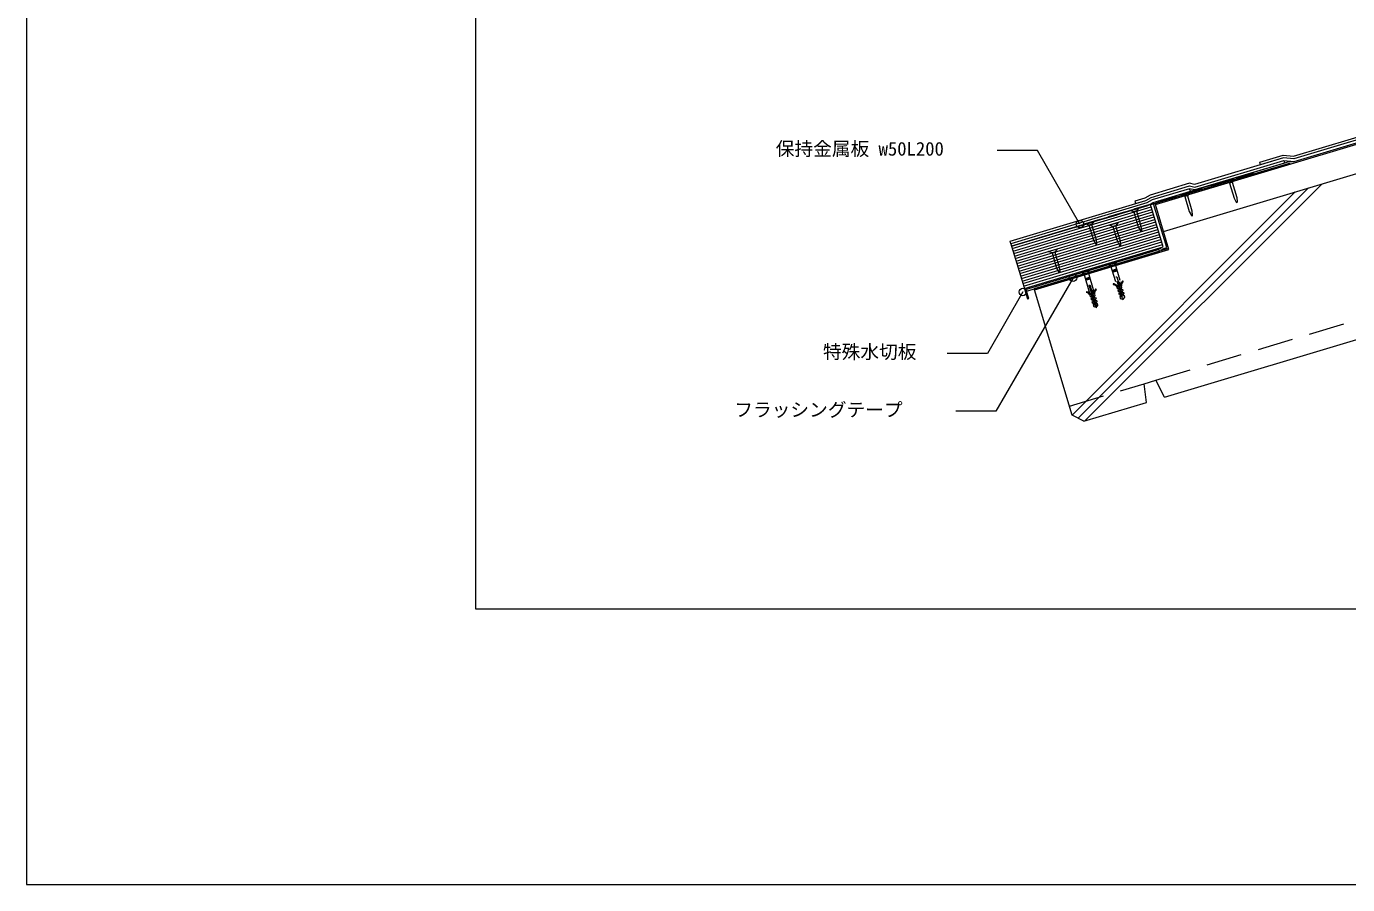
# Model space of a CAD drawing. Units: millimetres, scale not verified. Extents: x -1380 to 1380, y -955 to 955.
# Drawn here: x -1380 to 33, y -955 to -37 of the extents above; entities that cross this region are included whole.
import ezdxf
from ezdxf.enums import TextEntityAlignment as Align

# ---------------------------------------------------------------- set-up
doc = ezdxf.new("R2010")
doc.units = ezdxf.units.MM
doc.header["$LTSCALE"] = 3
doc.linetypes.add('USER1', pattern=[19.05, 12.7, -6.35])
doc.linetypes.add('USER2', pattern=[9.525, 6.35, -3.175])
for name, color, linetype, lineweight in [('0-1_KUTAI', 3, 'Continuous', 18), ('0-2_MOJI', 7, 'Continuous', 18), ('0-3_single', 6, 'Continuous', 18), ('0-4_BOUSUI', 1, 'Continuous', 18), ('0-5_HATCH', 9, 'Continuous', 18), ('0-6_KANAMONO', 4, 'Continuous', 18), ('0-7_KANAMONO_SCREW', 4, 'USER2', 18), ('0-8_WAKU', 7, 'Continuous', 18)]:
    doc.layers.add(name, color=color, linetype=linetype, lineweight=lineweight)
doc.styles.add('ＭＳ ゴシック', font='')
doc.styles.get('ＭＳ ゴシック').set_extended_font_data('MS Gothic')

msp = doc.modelspace()

# ---------------------------------------------------------------- linework, layer by layer
at = {"layer": '0-1_KUTAI'}
for p, q in [((-172.835, -227.486), (900.043, 94.377)), ((-164.214, -256.221), (900.043, 63.056)), ((-158.467, -275.378), (-172.835, -227.486)), ((-302.141, -318.48), (-158.467, -275.378)), ((-261.912, -452.576), (-302.141, -318.48)), ((-163.256, -433.419), (151.912, -338.869)), ((-184.967, -419.052), (-172.196, -415.22)), ((-182.413, -439.166), (-184.967, -419.052)), ((-163.256, -433.419), (-172.196, -415.22)), ((-249.461, -459.28), (-182.413, -439.166)), ((-249.461, -459.28), (-261.912, -452.576))]:
    msp.add_line(p, q, dxfattribs=at)
at = {"layer": '0-1_KUTAI', "linetype": 'USER1'}
for p, q in [((-172.196, -415.22), (171.912, -311.988)), ((-264.786, -442.997), (-184.967, -419.052))]:
    msp.add_line(p, q, dxfattribs=at)
at = {"layer": '0-2_MOJI'}
for p, q in [((-299.046, -169.456), (-341.846, -169.456)), ((-253.521, -248.308), (-299.046, -169.456)), ((-260.911, -305.803), (-343.375, -448.634)), ((-314.566, -320.956), (-352.488, -386.639)), ((-352.488, -386.639), (-395.288, -386.639)), ((-343.375, -448.634), (-386.175, -448.634))]:
    msp.add_line(p, q, dxfattribs=at)
for centre in [(-253.521, -248.308), (-260.911, -305.803), (-314.566, -320.956)]:
    msp.add_circle(centre, 4, dxfattribs=at)
at = {"layer": '0-3_single'}
for p, q in [((-325.799, -274.42), (-177.336, -229.881)), ((-324.995, -277.102), (-176.532, -232.563)), ((-324.19, -279.784), (-175.727, -235.245)), ((-323.386, -282.466), (-174.923, -237.927)), ((-322.581, -285.148), (-174.118, -240.609)), ((-321.776, -287.829), (-173.313, -243.291)), ((-320.972, -290.511), (-172.509, -245.972)), ((-320.167, -293.193), (-171.704, -248.654)), ((-319.363, -295.875), (-170.9, -251.336)), ((-318.558, -298.557), (-170.095, -254.018)), ((-317.754, -301.239), (-169.291, -256.7)), ((-316.949, -303.921), (-168.486, -259.382)), ((-316.144, -306.603), (-167.681, -262.064)), ((-315.34, -309.285), (-166.877, -264.746)), ((-314.535, -311.967), (-166.072, -267.428)), ((-313.731, -314.649), (-165.268, -270.11))]:
    msp.add_line(p, q, dxfattribs=at)
for points in [[(233.811, -103.927), (104.36, -142.762), (98.91, -141.474), (-24.855, -178.603), (-35.88, -177.421), (-60.367, -184.767), (-61.171, -182.085), (-36.143, -174.577), (-25.118, -175.759), (98.824, -138.576), (104.274, -139.864), (233.006, -101.245)], [(-194.031, -226.433), (-183.014, -223.128), (-177.368, -219.868), (-136.274, -207.54), (-130.824, -208.828), (-35.616, -180.266), (-24.592, -181.447), (99.715, -144.156), (98.91, -141.474), (-24.855, -178.603), (-35.88, -177.421), (-130.91, -205.93), (-136.36, -204.642), (-178.485, -217.28), (-184.132, -220.54), (-194.836, -223.751)], [(-34.812, -182.947), (-130.738, -211.725), (-136.188, -210.437), (-176.251, -222.456), (-181.897, -225.716), (-327.322, -269.343), (-328.127, -266.662), (-183.014, -223.128), (-177.368, -219.868), (-136.274, -207.54), (-130.824, -208.828), (-35.616, -180.266)], [(-326.518, -272.025), (-180.78, -228.304), (-175.133, -225.044), (-135.384, -213.119), (-136.188, -210.437), (-176.251, -222.456), (-181.897, -225.716), (-327.322, -269.343)], [(-312.926, -317.331), (-164.463, -272.792), (-178.055, -227.486), (-326.518, -272.025)]]:
    msp.add_lwpolyline(points, close=True, dxfattribs=at)
at = {"layer": '0-4_BOUSUI'}
for p, q in [((-29.592, -182.947), (-29.161, -184.384)), ((-175.133, -225.044), (-174.702, -226.481)), ((-308.137, -315.894), (-307.706, -317.331))]:
    msp.add_line(p, q, dxfattribs=at)
for points in [[(-175.133, -225.044), (-29.812, -181.447), (-24.592, -181.447), (899.612, 95.814)], [(-308.137, -315.894), (-168.844, -274.106), (-166.029, -275.036), (-160.622, -273.414), (-174.702, -226.481), (-29.592, -182.947)]]:
    msp.add_lwpolyline(points, dxfattribs=at)
msp.add_lwpolyline([(-302.141, -318.48), (-158.467, -275.378), (-158.754, -274.42), (-302.428, -317.522)], close=True, dxfattribs=at)
at = {"layer": '0-5_HATCH'}
for p, q in [((-255.448, -456.056), (-9.07, -209.678)), ((-248.478, -458.986), (5.073, -205.435)), ((-261.883, -452.592), (-23.212, -213.921))]:
    msp.add_line(p, q, dxfattribs=at)
at = {"layer": '0-6_KANAMONO', "linetype": 'USER2'}
msp.add_lwpolyline([(-259.47, -251.911), (-67.905, -194.441), (-68.02, -194.058), (-259.585, -251.528)], close=True, dxfattribs=at)
at = {"layer": '0-6_KANAMONO'}
msp.add_lwpolyline([(-312.409, -319.055), (-309.597, -328.429), (-308.16, -327.998), (-310.57, -319.965), (-168.333, -277.293), (-168.821, -275.665), (-312.208, -318.681)], dxfattribs=at)
msp.add_arc((-312.122, -318.968), 0.3, 106.69924, 196.69924, dxfattribs=at)
at = {"layer": '0-7_KANAMONO_SCREW'}
for p, q in [((-97.67, -202.953), (-88.092, -200.08)), ((-93.583, -204.394), (-97.67, -202.953)), ((-90.71, -203.532), (-93.583, -204.394)), ((-93.583, -204.394), (-88.724, -220.592)), ((-88.092, -200.08), (-90.71, -203.532)), ((-90.71, -203.532), (-85.851, -219.73)), ((-145.561, -217.321), (-135.983, -214.447)), ((-141.475, -218.762), (-145.561, -217.321)), ((-138.601, -217.899), (-141.475, -218.762)), ((-141.475, -218.762), (-136.615, -234.959)), ((-135.983, -214.447), (-138.601, -217.899)), ((-138.601, -217.899), (-133.742, -234.097)), ((-88.724, -220.592), (-86.417, -224.801)), ((-86.417, -224.801), (-85.697, -225.462)), ((-85.851, -219.73), (-85.46, -224.514)), ((-85.46, -224.514), (-85.697, -225.462)), ((-200.038, -233.664), (-190.46, -230.79)), ((-195.951, -235.105), (-200.038, -233.664)), ((-193.078, -234.242), (-195.951, -235.105)), ((-195.951, -235.105), (-191.092, -251.302)), ((-190.46, -230.79), (-193.078, -234.242)), ((-193.078, -234.242), (-188.219, -250.44)), ((-136.615, -234.959), (-134.309, -239.168)), ((-134.309, -239.168), (-133.588, -239.83)), ((-133.742, -234.097), (-133.351, -238.881)), ((-133.351, -238.881), (-133.588, -239.83)), ((-247.929, -248.031), (-238.351, -245.158)), ((-243.843, -249.472), (-247.929, -248.031)), ((-240.969, -248.61), (-243.843, -249.472)), ((-243.843, -249.472), (-238.983, -265.67)), ((-238.351, -245.158), (-240.969, -248.61)), ((-240.969, -248.61), (-236.11, -264.808)), ((-191.092, -251.302), (-188.785, -255.511)), ((-188.219, -250.44), (-187.828, -255.224)), ((-238.983, -265.67), (-236.677, -269.879)), ((-236.11, -264.808), (-235.719, -269.591)), ((-188.785, -255.511), (-188.065, -256.173)), ((-187.828, -255.224), (-188.065, -256.173)), ((-236.677, -269.879), (-235.956, -270.54)), ((-235.719, -269.591), (-235.956, -270.54)), ((-219.241, -297.786), (-214.452, -296.349)), ((-218.954, -298.744), (-214.165, -297.307)), ((-218.666, -299.702), (-213.877, -298.265)), ((-212.824, -315.697), (-211.866, -315.41)), ((-212.249, -317.613), (-211.818, -319.05)), ((-211.339, -324.126), (-210.238, -324.318)), ((-209.95, -314.835), (-210.908, -315.123)), ((-208.322, -323.743), (-207.364, -323.456)), ((-207.891, -325.18), (-205.975, -324.605))]:
    msp.add_line(p, q, dxfattribs=at)
at = {"layer": '0-7_KANAMONO_SCREW', "linetype": 'Continuous'}
for p, q in [((-222.358, -249.443), (-212.78, -246.569)), ((-218.272, -250.884), (-222.358, -249.443)), ((-215.398, -250.022), (-218.272, -250.884)), ((-218.272, -250.884), (-213.412, -267.081)), ((-212.78, -246.569), (-215.398, -250.022)), ((-215.398, -250.022), (-210.539, -266.219)), ((-213.412, -267.081), (-211.106, -271.29)), ((-210.539, -266.219), (-210.148, -271.003)), ((-283.284, -279.157), (-287.37, -277.716)), ((-280.411, -278.295), (-283.284, -279.157)), ((-283.284, -279.157), (-278.425, -295.355)), ((-280.411, -278.295), (-275.551, -294.493)), ((-211.106, -271.29), (-210.385, -271.952)), ((-210.148, -271.003), (-210.385, -271.952)), ((-278.425, -295.355), (-276.118, -299.564)), ((-275.551, -294.493), (-275.16, -299.277)), ((-276.118, -299.564), (-275.398, -300.225)), ((-275.16, -299.277), (-275.398, -300.225)), ((-247.976, -306.407), (-243.187, -304.97)), ((-247.689, -307.364), (-242.9, -305.928)), ((-247.401, -308.322), (-242.612, -306.885)), ((-241.559, -324.318), (-240.601, -324.031)), ((-238.685, -323.456), (-239.643, -323.743)), ((-240.984, -326.234), (-240.553, -327.67)), ((-240.074, -332.747), (-238.972, -332.938)), ((-237.057, -332.364), (-236.099, -332.076)), ((-236.626, -333.8), (-234.71, -333.226))]:
    msp.add_line(p, q, dxfattribs=at)
for points in [[(-287.37, -277.716), (-277.792, -274.843), (-280.411, -278.295)], [(-251.568, -299.654), (-251.625, -299.462), (-243.963, -297.163), (-243.905, -297.355)], [(-251.28, -300.612), (-251.568, -299.654), (-243.905, -297.355), (-243.618, -298.313)], [(-244.767, -299.702), (-243.618, -298.313), (-251.28, -300.612), (-249.556, -301.138)], [(-249.844, -300.181), (-242.947, -323.168), (-241.032, -322.594)], [(-245.055, -298.744), (-238.158, -321.732), (-240.074, -322.306)], [(-239.499, -334.662), (-239.068, -336.099), (-238.302, -336.913), (-236.865, -336.482), (-243.762, -313.494), (-242.804, -313.207), (-235.907, -336.195), (-234.471, -335.764), (-234.279, -334.662), (-234.71, -333.226), (-236.626, -333.8)], [(-240.17, -325.467), (-242.085, -326.042), (-242.516, -324.605), (-242.351, -324.556)], [(-238.597, -321.863), (-239.459, -318.99), (-239.164, -318.379)], [(-239.212, -325.18), (-237.296, -324.605), (-237.727, -323.168), (-237.893, -323.218)], [(-237.296, -324.605), (-238.11, -325.371), (-238.11, -325.371)], [(-242.085, -326.042), (-240.984, -326.234), (-240.026, -325.946), (-240.984, -326.234), (-240.026, -325.946)], [(-239.164, -328.82), (-241.08, -329.394), (-241.511, -327.958), (-239.595, -327.383)], [(-241.08, -329.394), (-239.978, -329.586), (-239.547, -331.023)], [(-238.158, -332.172), (-240.074, -332.747), (-240.505, -331.31), (-238.589, -330.735)], [(-239.02, -329.299), (-239.978, -329.586), (-239.02, -329.299)], [(-237.584, -334.088), (-239.499, -334.662), (-237.584, -334.088)], [(-239.068, -325.659), (-238.11, -325.371), (-237.679, -326.808)], [(-238.541, -334.375), (-238.972, -332.938), (-238.015, -332.651)], [(-238.637, -327.096), (-236.722, -326.521), (-236.291, -327.958)], [(-238.206, -328.532), (-236.291, -327.958), (-237.105, -328.724), (-236.674, -330.161)], [(-237.105, -328.724), (-238.062, -329.011), (-237.105, -328.724)], [(-237.631, -330.448), (-235.716, -329.873), (-235.285, -331.31), (-237.2, -331.885)], [(-237.344, -336.626), (-235.955, -337.775), (-235.428, -336.051)], [(-235.285, -331.31), (-236.099, -332.076), (-235.668, -333.513)]]:
    msp.add_lwpolyline(points, dxfattribs=at)
at = {"layer": '0-7_KANAMONO_SCREW'}
for points in [[(-222.833, -291.033), (-222.891, -290.842), (-215.228, -288.543), (-215.17, -288.735)], [(-222.546, -291.991), (-222.833, -291.033), (-215.17, -288.735), (-214.883, -289.692)], [(-216.032, -291.081), (-214.883, -289.692), (-222.546, -291.991), (-220.822, -292.518)], [(-221.109, -291.56), (-214.213, -314.548), (-212.297, -313.973)], [(-216.32, -290.123), (-209.423, -313.111), (-211.339, -313.686)], [(-210.764, -326.042), (-210.333, -327.479), (-209.567, -328.293), (-208.13, -327.862), (-215.027, -304.874), (-214.069, -304.587), (-207.173, -327.574), (-205.736, -327.143), (-205.544, -326.042), (-205.975, -324.605), (-207.891, -325.18)], [(-209.862, -313.243), (-210.724, -310.369), (-210.429, -309.759)], [(-211.435, -316.847), (-213.351, -317.422), (-213.782, -315.985), (-213.616, -315.935)], [(-213.351, -317.422), (-212.249, -317.613), (-211.291, -317.326), (-212.249, -317.613), (-211.291, -317.326)], [(-210.429, -320.199), (-212.345, -320.774), (-212.776, -319.337), (-210.86, -318.762)], [(-212.345, -320.774), (-211.243, -320.965), (-210.812, -322.402)], [(-209.423, -323.552), (-211.339, -324.126), (-211.77, -322.69), (-209.854, -322.115)], [(-210.286, -320.678), (-211.243, -320.965), (-210.286, -320.678)], [(-210.477, -316.559), (-208.561, -315.985), (-208.992, -314.548), (-209.158, -314.598)], [(-210.333, -317.038), (-209.376, -316.751), (-208.945, -318.188)], [(-209.807, -325.755), (-210.238, -324.318), (-209.28, -324.031)], [(-209.902, -318.475), (-207.987, -317.9), (-207.556, -319.337)], [(-209.471, -319.912), (-207.556, -319.337), (-208.37, -320.103), (-207.939, -321.54)], [(-208.561, -315.985), (-209.376, -316.751), (-209.376, -316.751)], [(-208.37, -320.103), (-209.328, -320.391), (-208.37, -320.103)], [(-208.897, -321.828), (-206.981, -321.253), (-206.55, -322.69), (-208.466, -323.264)], [(-206.55, -322.69), (-207.364, -323.456), (-206.933, -324.893)], [(-208.849, -325.467), (-210.764, -326.042), (-208.849, -325.467)], [(-208.609, -328.006), (-207.22, -329.155), (-206.694, -327.431)]]:
    msp.add_lwpolyline(points, dxfattribs=at)
for centre, radius, start, end in [((-202.32, -314.46), 7.64, 137.45249, 182.81458), ((-202.32, -314.46), 6.84, 137.20552, 181.15186), ((-207.777, -309.71), 0.45, 346.74455, 112.38128), ((-217.46, -312.615), 0.45, 101.0172, 226.65394), ((-219.401, -319.585), 6.84, 32.24662, 76.19297), ((-219.401, -319.585), 7.64, 30.58391, 75.946)]:
    msp.add_arc(centre, radius, start, end, dxfattribs=at)
at = {"layer": '0-7_KANAMONO_SCREW', "linetype": 'Continuous'}
for centre, radius, start, end in [((-246.194, -321.236), 0.45, 101.0172, 226.65394), ((-248.136, -328.205), 6.84, 32.24662, 76.19297), ((-248.136, -328.205), 7.64, 30.58391, 75.946), ((-231.054, -323.081), 7.64, 137.45249, 182.81458), ((-231.054, -323.081), 6.84, 137.20552, 181.15186), ((-236.511, -318.331), 0.45, 346.74455, 112.38128)]:
    msp.add_arc(centre, radius, start, end, dxfattribs=at)
at = {"layer": '0-8_WAKU'}
for points in [[(-1379.957, -954.969), (1380.043, -954.969), (1380.043, 955.031), (-1379.957, 955.031)], [(-899.957, -659.969), (900.043, -659.969), (900.043, 540.031), (-899.957, 540.031)]]:
    msp.add_lwpolyline(points, close=True, dxfattribs=at)

# ---------------------------------------------------------------- texts
at = {"layer": '0-2_MOJI', "style": 'ＭＳ ゴシック'}
for s, p in [('保持金属板 w50L200', (-578.755, -179.456)), ('特殊水切板', (-528.237, -396.639)), ('フラッシングテープ', (-623.084, -458.634))]:
    msp.add_text(s, height=14.66, dxfattribs=at).set_placement(p, align=Align.BOTTOM_LEFT)

doc.saveas('drawing.dxf')
